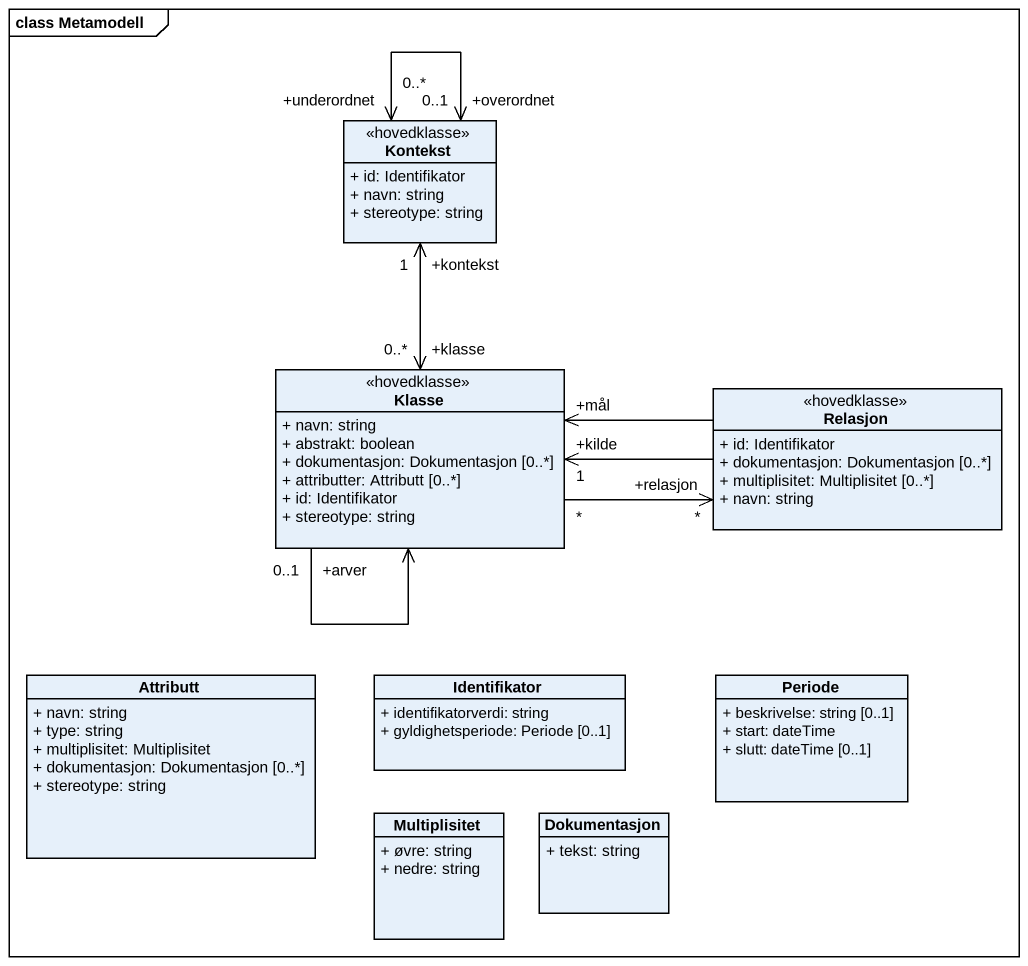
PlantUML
@startuml
mainframe class Metamodell
hide circle
hide empty members
skinparam classAttributeIconSize 0
class Kontekst <<hovedklasse>> {
  + id: Identifikator
  + navn: string
  + stereotype: string
}
class Klasse <<hovedklasse>> {
  + navn: string
  + abstrakt: boolean
  + dokumentasjon: Dokumentasjon [0..*]
  + attributter: Attributt [0..*]
  + id: Identifikator
  + stereotype: string
}
class Relasjon <<hovedklasse>> {
  + id: Identifikator
  + dokumentasjon: Dokumentasjon [0..*]
  + multiplisitet: Multiplisitet [0..*]
  + navn: string
}
class Attributt {
  + navn: string
  + type: string
  + multiplisitet: Multiplisitet
  + dokumentasjon: Dokumentasjon [0..*]
  + stereotype: string
}
class Identifikator {
  + identifikatorverdi: string
  + gyldighetsperiode: Periode [0..1]
}
class Periode {
  + beskrivelse: string [0..1]
  + start: dateTime
  + slutt: dateTime [0..1]
}
class Multiplisitet {
  + øvre: string
  + nedre: string
}
class Dokumentasjon {
  + tekst: string
}
Kontekst "+overordnet\n0..1" <--> "+underordnet\n0..*" Kontekst
Klasse "+klasse\n0..*" <-up-> "+kontekst\n1" Kontekst
Klasse "+arver\n0..1" --> Klasse
Klasse "*" -right-> "+relasjon\n*" Relasjon
Relasjon -left-> "+kilde\n1" Klasse
Relasjon -left-> "+mål" Klasse
@enduml
